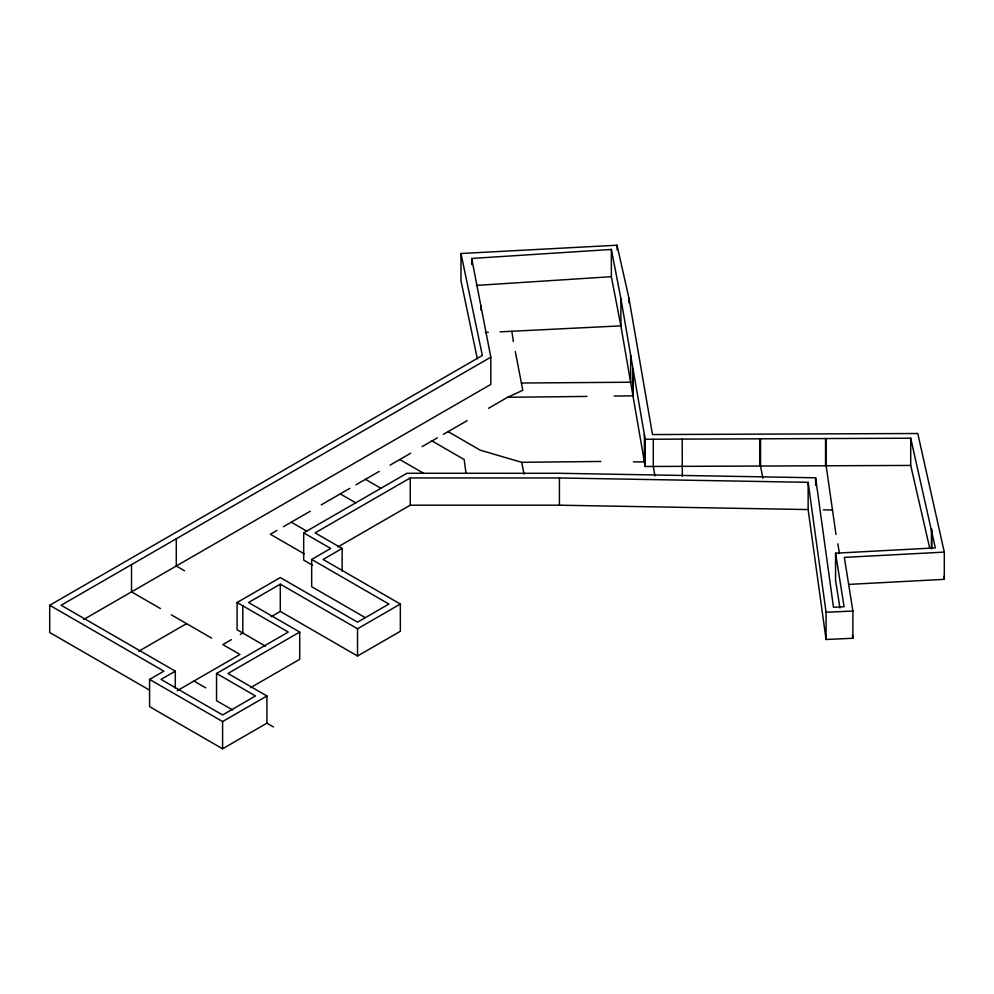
<?xml version="1.0" encoding="UTF-8"?>
<svg xmlns="http://www.w3.org/2000/svg" width="994" height="994" viewBox="0 0 994 994"><rect width="100%" height="100%" fill="white"/><g stroke="black" fill="none" stroke-linecap="round" stroke-linejoin="round"><path stroke-width="1.49" d="M149.088 689.873L49.7 632.495L49.7 605.259L482.351 355.467L460.98 253.52L617.038 245.207L628.941 298.225L652.486 434.564L917.785 433.508L944.3 552.105L944.3 579.34L848.975 584.397M929.788 548.415L910.715 465.44L645.181 466.497L645.181 439.261L620.902 298.709L611.36 249.457L471.703 258.465L490.812 357.181L61.131 605.259L175.292 671.161L175.292 687.811M83.707 619.461L490.812 384.417L490.812 357.181M277.003 530.423L270.343 534.263L304.189 553.807M283.439 526.708L310.277 511.214M321.236 504.89L349.776 488.402M355.964 484.836L379.174 471.429M390.07 465.142L410.621 453.276M422.102 446.641L437.323 437.857M443.349 434.378L467.13 420.648M488.576 408.273L507.599 397.289L522.807 390.294L515.302 351.541M312.688 565.313L303.679 560.107L303.679 532.871L406.894 473.281L559.547 473.293L815.627 477.791L833.481 607.235L844.092 606.738L835.569 553.186L935.329 547.893L910.715 438.205L645.181 439.261M944.3 552.105L844.353 557.398L852.889 611.024L852.889 638.26L826.064 639.49L826.064 612.254L808.134 482.326L559.423 477.965L410.249 477.952L315.11 532.871L342.135 548.464L342.135 571.165M138.75 651.244L186.561 623.636M265.535 646.175L237.094 629.749L237.094 602.513L280.296 577.564L357.542 622.169L388.915 604.054L311.669 559.448L311.669 586.696L364.947 617.448M311.669 559.448L330.704 548.464L303.679 532.871M337.885 546.961L410.249 505.188L559.423 505.2L808.134 509.574L826.064 639.49M271.027 616.765L280.296 611.409L357.542 656.003L400.346 631.289L400.346 604.054L357.542 628.767L280.296 584.161L248.525 602.513L299.703 632.06L299.703 659.308L250.55 687.674M342.135 548.464L323.1 559.448L400.346 604.054M273.449 726.974L266.926 723.197L222.594 748.793L149.585 706.647L149.585 679.399L163.861 671.161L49.7 605.259M175.292 671.161L161.016 679.399L222.594 714.959L255.495 695.962L216.543 673.472L216.543 700.72L232.658 710.014M231.403 639.639L222.842 644.584L239.964 654.474L177.255 690.668M240.337 634.483L242.809 633.054L242.809 605.806M216.543 673.472L288.272 632.06L237.094 602.513M299.703 632.06L227.974 673.472L266.926 695.962L266.926 723.197M149.585 679.399L222.594 721.557L266.926 695.962M476.312 285.415L611.36 276.692L620.902 325.957L645.181 466.497M485.308 332.505L488.302 332.356M500.119 331.847L620.89 325.858M826.064 612.254L852.889 611.024M507.599 397.289L586.957 396.42M614.18 396.047L632.979 395.836L632.979 368.6M448.108 431.632L480.264 450.195L521.713 462.322L600.798 461.464M521.403 383.025L630.618 382.23M633.389 461.887L644.373 461.837L644.373 434.602M823.33 509.835L832.475 509.997M432.005 440.938L464.148 459.501L466.012 473.169M399.774 459.539L423.891 473.455M365.469 479.344L381.1 488.365M340.259 493.894L355.877 502.914M291.242 522.198L306.86 531.218M184.462 570.73L176.286 566.008L176.286 538.773M160.432 608.552L131.519 591.865L131.519 564.617M171.341 614.851L211.672 638.136M193.917 681.052L205.708 687.86M477.319 358.722L460.98 280.755L460.98 253.52M943.716 576.421L944.3 579.34M521.713 462.322L524.024 474.088M762.87 478.151L760.547 466.037L760.547 438.801M654.922 475.915L653.294 466.472L653.294 439.224M837.855 543.793L839.408 553.534M852.405 635.191L852.889 638.26M839.955 607.968L835.569 580.421L835.569 553.186M511.823 331.263L513.364 341.638M835.979 534.499L826.163 465.776L826.163 438.54M682.319 476.225L682.195 439.112M931.651 529.255L931.651 548.924M931.527 528.709L931.527 548.39M910.715 438.205L910.715 465.44M825.554 438.54L825.554 465.788M815.627 477.791L815.627 485.358M808.134 482.326L808.134 509.574M759.702 438.801L759.702 466.049M633.041 368.973L633.041 396.221M630.618 354.995L630.693 382.64M628.941 298.225L628.941 302.76M620.89 298.622L620.902 325.957M617.038 245.207L617.038 249.742M611.36 249.457L611.36 276.692M559.423 477.965L559.423 505.2M480.785 305.369L480.81 310.029M471.703 258.465L471.703 264.516M410.249 477.952L410.249 505.188M357.542 628.767L357.542 656.003M280.296 584.161L280.296 611.409M222.594 721.557L222.594 748.793"/></g></svg>
